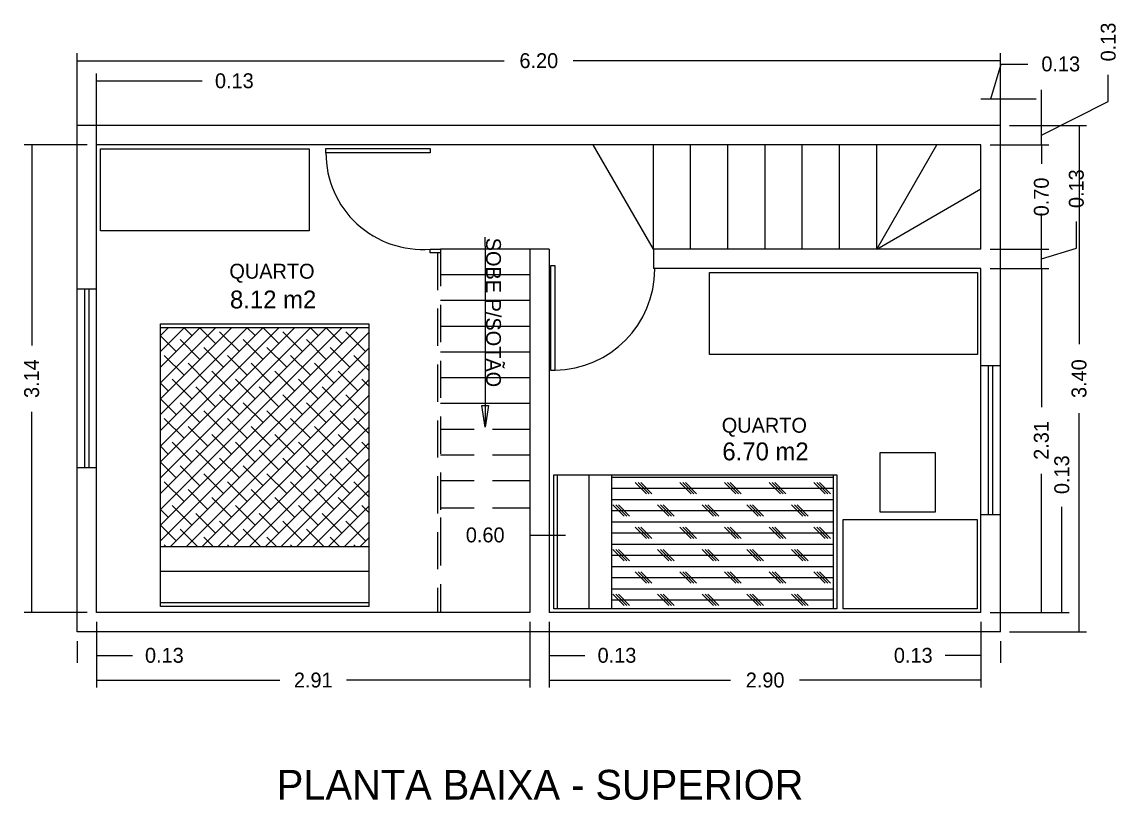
# Model space of a CAD drawing. Extents: x -74 to 202, y -59 to 73.
# Drawn here: x -21.95 to -14.59, y 1.92 to 7.14 of the extents above; entities that cross this region are included whole.
import ezdxf
from ezdxf.enums import TextEntityAlignment as Align

# ---------------------------------------------------------------- set-up
doc = ezdxf.new("R2010")
doc.units = 0
doc.linetypes.add('DASHED2', pattern=[0.375, 0.25, -0.125])
doc.layers.get('0').update_dxf_attribs({"linetype": 'CONTINUOUS'})
doc.layers.get('DEFPOINTS').update_dxf_attribs({"linetype": 'CONTINUOUS'})
for name, color, linetype in [('DIM', 244, 'CONTINUOUS'), ('EQUIPAMENTOS', 1, 'CONTINUOUS'), ('PAREDE', 7, 'CONTINUOUS'), ('TEXTO', 1, 'CONTINUOUS'), ('VISTAL', 30, 'CONTINUOUS')]:
    doc.layers.add(name, color=color, linetype=linetype)
doc.dimstyles.get("Standard").update_dxf_attribs({"dimscale": 0, "dimtxt": 0.1, "dimasz": 0.12, "dimexe": 0.05, "dimexo": 0.0625, "dimgap": 0.09, "dimtad": 0, "dimzin": 0, "dimtxsty": 'STANDARD', "dimblk1": 'NONE', "dimblk2": 'NONE', "dimsah": 1, "dimcen": 0.09, "dimclrd": 244, "dimclre": 244, "dimclrt": 244, "dimazin": 3, "dimtfac": 1, "dimtdec": 4, "dimtofl": 0, "dimtmove": 0, "dimatfit": 3, "dimtolj": 1, "dimtzin": 0})

# ---------------------------------------------------------------- blocks, each defined once
blk = doc.blocks.new('*D90')
at = {"color": 244, "linetype": 'BYBLOCK'}
for p, q in [((-21.4474, 3.1166), (-21.4474, 2.6745)), ((-18.5374, 3.1166), (-18.5374, 2.6745)), ((-21.4474, 2.7245), (-20.2158, 2.7245)), ((-18.5374, 2.7245), (-19.7691, 2.7245))]:
    blk.add_line(p, q, dxfattribs=at)
at = {"layer": 'DEFPOINTS', "color": 0, "linetype": 'BYBLOCK'}
for p in [(-21.4474, 3.1791), (-18.5374, 3.1791), (-18.5374, 2.7245)]:
    blk.add_point(p, dxfattribs=at)
at = {"color": 244, "linetype": 'BYBLOCK', "insert": (-19.9924, 2.7245), "char_height": 0.1, "attachment_point": 5}
blk.add_mtext('\\A1;2.91', dxfattribs=at)
blk = doc.blocks.new('_NONE')
blk = doc.blocks.new('*D89')
at = {"color": 244, "linetype": 'BYBLOCK'}
for p, q in [((-21.4474, 3.1166), (-21.4474, 2.8406)), ((-21.5774, 2.9866), (-21.5774, 2.8406)), ((-21.5774, 2.8906), (-21.5774, 2.8906)), ((-21.4474, 2.8906), (-21.2074, 2.8906))]:
    blk.add_line(p, q, dxfattribs=at)
at = {"layer": 'DEFPOINTS', "color": 0, "linetype": 'BYBLOCK'}
for p in [(-21.4474, 3.1791), (-21.5774, 3.0491), (-21.4474, 2.8906)]:
    blk.add_point(p, dxfattribs=at)
at = {"color": 244, "linetype": 'BYBLOCK', "insert": (-20.9924, 2.8906), "char_height": 0.1, "attachment_point": 5}
blk.add_mtext('\\A1;0.13', dxfattribs=at)
blk = doc.blocks.new('*D84')
at = {"color": 244, "linetype": 'BYBLOCK'}
for p, q in [((-21.5774, 6.4491), (-21.5774, 6.7986)), ((-21.4474, 6.3191), (-21.4474, 6.7986)), ((-21.5774, 6.7486), (-21.5774, 6.7486)), ((-21.4474, 6.7486), (-20.7374, 6.7486))]:
    blk.add_line(p, q, dxfattribs=at)
at = {"layer": 'DEFPOINTS', "color": 0, "linetype": 'BYBLOCK'}
for p in [(-21.4474, 6.7486), (-21.5774, 6.3866), (-21.4474, 6.2566)]:
    blk.add_point(p, dxfattribs=at)
at = {"color": 244, "linetype": 'BYBLOCK', "insert": (-20.5224, 6.7486), "char_height": 0.1, "attachment_point": 5}
blk.add_mtext('\\A1;0.13', dxfattribs=at)
blk = doc.blocks.new('*D83')
at = {"color": 244, "linetype": 'BYBLOCK'}
for p, q in [((-21.5774, 6.4491), (-21.5774, 6.9338)), ((-15.3774, 6.4491), (-15.3774, 6.9338)), ((-21.5774, 6.8838), (-18.7091, 6.8838)), ((-15.3774, 6.8838), (-18.2458, 6.8838))]:
    blk.add_line(p, q, dxfattribs=at)
at = {"layer": 'DEFPOINTS', "color": 0, "linetype": 'BYBLOCK'}
for p in [(-15.3774, 6.8838), (-21.5774, 6.3866), (-15.3774, 6.3866)]:
    blk.add_point(p, dxfattribs=at)
at = {"color": 244, "linetype": 'BYBLOCK', "insert": (-18.4774, 6.8838), "char_height": 0.1, "attachment_point": 5}
blk.add_mtext('\\A1;6.20', dxfattribs=at)
blk = doc.blocks.new('*D80')
at = {"color": 244, "linetype": 'BYBLOCK'}
for p, q in [((-21.5099, 6.3191), (-21.9335, 6.3191)), ((-21.8835, 6.3191), (-21.8835, 4.9725)), ((-21.8835, 3.1791), (-21.8835, 4.5258)), ((-21.5099, 3.1791), (-21.9335, 3.1791))]:
    blk.add_line(p, q, dxfattribs=at)
at = {"layer": 'DEFPOINTS', "color": 0, "linetype": 'BYBLOCK'}
for p in [(-21.8835, 6.3191), (-21.4474, 6.3191), (-21.4474, 3.1791)]:
    blk.add_point(p, dxfattribs=at)
at = {"color": 244, "linetype": 'BYBLOCK', "insert": (-21.8835, 4.7491), "char_height": 0.1, "attachment_point": 5, "rotation": 90}
blk.add_mtext('\\A1;3.14', dxfattribs=at)
blk = doc.blocks.new('*D91')
at = {"color": 244, "linetype": 'BYBLOCK'}
for p, q in [((-18.4074, 3.1166), (-18.4074, 2.6745)), ((-15.5074, 3.1166), (-15.5074, 2.6745)), ((-18.4074, 2.7245), (-17.1891, 2.7245)), ((-15.5074, 2.7245), (-16.7258, 2.7245))]:
    blk.add_line(p, q, dxfattribs=at)
at = {"layer": 'DEFPOINTS', "color": 0, "linetype": 'BYBLOCK'}
for p in [(-18.4074, 3.1791), (-15.5074, 3.1791), (-15.5074, 2.7245)]:
    blk.add_point(p, dxfattribs=at)
at = {"color": 244, "linetype": 'BYBLOCK', "insert": (-16.9574, 2.7245), "char_height": 0.1, "attachment_point": 5}
blk.add_mtext('\\A1;2.90', dxfattribs=at)
blk = doc.blocks.new('*D81')
at = {"color": 244, "linetype": 'BYBLOCK'}
for p, q in [((-15.3149, 6.4491), (-14.7986, 6.4491)), ((-14.8486, 6.4491), (-14.8486, 4.9808)), ((-14.8486, 3.0491), (-14.8486, 4.5175)), ((-15.3149, 3.0491), (-14.7986, 3.0491))]:
    blk.add_line(p, q, dxfattribs=at)
at = {"layer": 'DEFPOINTS', "color": 0, "linetype": 'BYBLOCK'}
for p in [(-15.3774, 6.4491), (-15.3774, 3.0491), (-14.8486, 3.0491)]:
    blk.add_point(p, dxfattribs=at)
at = {"color": 244, "linetype": 'BYBLOCK', "insert": (-14.8486, 4.7491), "char_height": 0.1, "attachment_point": 5, "rotation": 90}
blk.add_mtext('\\A1;3.40', dxfattribs=at)
blk = doc.blocks.new('*D79')
at = {"color": 244, "linetype": 'BYBLOCK'}
for p, q in [((-15.4449, 5.4891), (-15.0516, 5.4891)), ((-15.1016, 5.4891), (-15.1016, 4.5575)), ((-15.1016, 3.1791), (-15.1016, 4.1108))]:
    blk.add_line(p, q, dxfattribs=at)
at = {"layer": 'DEFPOINTS', "color": 0, "linetype": 'BYBLOCK'}
for p in [(-15.5074, 5.4891), (-15.1016, 5.4891), (-15.5074, 3.1791)]:
    blk.add_point(p, dxfattribs=at)
at = {"color": 244, "linetype": 'BYBLOCK', "insert": (-15.1016, 4.3341), "char_height": 0.1, "attachment_point": 5, "rotation": 90}
blk.add_mtext('\\A1;2.31', dxfattribs=at)
blk = doc.blocks.new('*X46')
at = {"color": 0, "linetype": 'CONTINUOUS'}
for p, q in [((9.5553, 4.725), (11.0414, 4.725)), ((9.5553, 4.65), (11.0414, 4.65)), ((9.7875, 4.6125), (9.7125, 4.6875)), ((9.8062, 4.6125), (9.7312, 4.6875)), ((9.825, 4.6125), (9.75, 4.6875)), ((10.0875, 4.6125), (10.0125, 4.6875)), ((10.1062, 4.6125), (10.0312, 4.6875)), ((10.125, 4.6125), (10.05, 4.6875)), ((10.3875, 4.6125), (10.3125, 4.6875)), ((10.4062, 4.6125), (10.3312, 4.6875)), ((10.425, 4.6125), (10.35, 4.6875)), ((10.6875, 4.6125), (10.6125, 4.6875)), ((10.7062, 4.6125), (10.6312, 4.6875)), ((10.725, 4.6125), (10.65, 4.6875)), ((10.9875, 4.6125), (10.9125, 4.6875)), ((11.0062, 4.6125), (10.9312, 4.6875)), ((11.025, 4.6125), (10.95, 4.6875)), ((9.5553, 4.575), (11.0414, 4.575)), ((9.5553, 4.5), (11.0414, 4.5)), ((9.6375, 4.4625), (9.5625, 4.5375)), ((9.6562, 4.4625), (9.5812, 4.5375)), ((9.675, 4.4625), (9.6, 4.5375)), ((9.9375, 4.4625), (9.8625, 4.5375)), ((9.9562, 4.4625), (9.8812, 4.5375)), ((9.975, 4.4625), (9.9, 4.5375)), ((10.2375, 4.4625), (10.1625, 4.5375)), ((10.2562, 4.4625), (10.1812, 4.5375)), ((10.275, 4.4625), (10.2, 4.5375)), ((10.5375, 4.4625), (10.4625, 4.5375)), ((10.5562, 4.4625), (10.4812, 4.5375)), ((10.575, 4.4625), (10.5, 4.5375)), ((10.8375, 4.4625), (10.7625, 4.5375)), ((10.8562, 4.4625), (10.7812, 4.5375)), ((10.875, 4.4625), (10.8, 4.5375)), ((9.5553, 4.425), (11.0414, 4.425)), ((9.5553, 4.35), (11.0414, 4.35)), ((9.7875, 4.3125), (9.7125, 4.3875)), ((9.8062, 4.3125), (9.7312, 4.3875)), ((9.825, 4.3125), (9.75, 4.3875)), ((10.0875, 4.3125), (10.0125, 4.3875)), ((10.1062, 4.3125), (10.0312, 4.3875)), ((10.125, 4.3125), (10.05, 4.3875)), ((10.3875, 4.3125), (10.3125, 4.3875)), ((10.4062, 4.3125), (10.3312, 4.3875)), ((10.425, 4.3125), (10.35, 4.3875)), ((10.6875, 4.3125), (10.6125, 4.3875)), ((10.7062, 4.3125), (10.6312, 4.3875)), ((10.725, 4.3125), (10.65, 4.3875)), ((10.9875, 4.3125), (10.9125, 4.3875)), ((11.0062, 4.3125), (10.9312, 4.3875)), ((11.025, 4.3125), (10.95, 4.3875)), ((9.5553, 4.275), (11.0414, 4.275)), ((9.5553, 4.2), (11.0414, 4.2)), ((9.6375, 4.1625), (9.5625, 4.2375)), ((9.6562, 4.1625), (9.5812, 4.2375)), ((9.675, 4.1625), (9.6, 4.2375)), ((9.9375, 4.1625), (9.8625, 4.2375)), ((9.9562, 4.1625), (9.8812, 4.2375)), ((9.975, 4.1625), (9.9, 4.2375)), ((10.2375, 4.1625), (10.1625, 4.2375)), ((10.2562, 4.1625), (10.1812, 4.2375)), ((10.275, 4.1625), (10.2, 4.2375)), ((10.5375, 4.1625), (10.4625, 4.2375)), ((10.5562, 4.1625), (10.4812, 4.2375)), ((10.575, 4.1625), (10.5, 4.2375)), ((10.8375, 4.1625), (10.7625, 4.2375)), ((10.8562, 4.1625), (10.7812, 4.2375)), ((10.875, 4.1625), (10.8, 4.2375)), ((9.5553, 4.125), (11.0414, 4.125)), ((9.5553, 4.05), (11.0414, 4.05)), ((9.7875, 4.0125), (9.7125, 4.0875)), ((9.8062, 4.0125), (9.7312, 4.0875)), ((9.825, 4.0125), (9.75, 4.0875)), ((10.0875, 4.0125), (10.0125, 4.0875)), ((10.1062, 4.0125), (10.0312, 4.0875)), ((10.125, 4.0125), (10.05, 4.0875)), ((10.3875, 4.0125), (10.3125, 4.0875)), ((10.4062, 4.0125), (10.3312, 4.0875)), ((10.425, 4.0125), (10.35, 4.0875)), ((10.6875, 4.0125), (10.6125, 4.0875)), ((10.7062, 4.0125), (10.6312, 4.0875)), ((10.725, 4.0125), (10.65, 4.0875)), ((10.9875, 4.0125), (10.9125, 4.0875)), ((11.0062, 4.0125), (10.9312, 4.0875)), ((11.025, 4.0125), (10.95, 4.0875)), ((9.5553, 3.975), (11.0414, 3.975)), ((9.6375, 3.8625), (9.5625, 3.9375)), ((9.6562, 3.8625), (9.5812, 3.9375)), ((9.675, 3.8625), (9.6, 3.9375)), ((9.9375, 3.8625), (9.8625, 3.9375)), ((9.9562, 3.8625), (9.8812, 3.9375)), ((9.975, 3.8625), (9.9, 3.9375)), ((10.2375, 3.8625), (10.1625, 3.9375)), ((10.2562, 3.8625), (10.1812, 3.9375)), ((10.275, 3.8625), (10.2, 3.9375)), ((10.5375, 3.8625), (10.4625, 3.9375)), ((10.5562, 3.8625), (10.4812, 3.9375)), ((10.575, 3.8625), (10.5, 3.9375)), ((10.8375, 3.8625), (10.7625, 3.9375)), ((10.8562, 3.8625), (10.7812, 3.9375)), ((10.875, 3.8625), (10.8, 3.9375)), ((9.5553, 3.9), (11.0414, 3.9))]:
    blk.add_line(p, q, dxfattribs=at)
blk = doc.blocks.new('*D97')
at = {"color": 244, "linetype": 'BYBLOCK'}
for p, q in [((-19.1374, 3.8166), (-19.1374, 3.649)), ((-18.5374, 3.8166), (-18.5374, 3.649)), ((-19.1374, 3.699), (-19.1374, 3.699)), ((-18.5374, 3.699), (-18.2974, 3.699))]:
    blk.add_line(p, q, dxfattribs=at)
at = {"layer": 'DEFPOINTS', "color": 0, "linetype": 'BYBLOCK'}
for p in [(-19.1374, 3.8791), (-18.5374, 3.8791), (-18.5374, 3.699)]:
    blk.add_point(p, dxfattribs=at)
at = {"color": 244, "linetype": 'BYBLOCK', "insert": (-18.8374, 3.699), "char_height": 0.1, "attachment_point": 5}
blk.add_mtext('\\A1;0.60', dxfattribs=at)
blk = doc.blocks.new('*X45')
at = {"color": 0, "linetype": 'CONTINUOUS'}
for p, q in [((6.5233, 4.402), (7.8509, 5.7296)), ((6.5233, 4.5081), (7.7449, 5.7296)), ((6.5233, 4.6141), (7.6388, 5.7296)), ((6.5233, 4.7202), (7.5327, 5.7296)), ((6.5233, 4.8263), (7.4267, 5.7296)), ((6.5233, 4.9323), (7.3206, 5.7296)), ((6.5233, 5.0384), (7.2145, 5.7296)), ((6.5233, 5.1445), (7.1085, 5.7296)), ((6.5233, 5.2505), (7.0024, 5.7296)), ((6.5233, 5.3566), (6.8963, 5.7296)), ((6.5233, 5.4627), (6.7903, 5.7296)), ((6.5233, 5.5687), (6.6842, 5.7296)), ((6.5233, 5.6748), (6.5781, 5.7296)), ((6.5233, 4.2959), (7.9233, 5.6959)), ((6.6291, 5.5685), (6.5233, 5.6743)), ((6.5761, 5.7276), (6.574, 5.7296)), ((6.7352, 5.6745), (6.6801, 5.7296)), ((6.8943, 5.6215), (6.7862, 5.7296)), ((7.0534, 5.5685), (6.9208, 5.701)), ((7.0004, 5.7276), (6.9983, 5.7296)), ((7.1595, 5.6745), (7.1044, 5.7296)), ((7.3186, 5.6215), (7.2104, 5.7296)), ((7.4777, 5.5685), (7.3451, 5.701)), ((7.4246, 5.7276), (7.4226, 5.7296)), ((7.5837, 5.6745), (7.5286, 5.7296)), ((7.7428, 5.6215), (7.6347, 5.7296)), ((7.9019, 5.5685), (7.7693, 5.701)), ((7.8489, 5.7276), (7.8468, 5.7296)), ((6.7882, 5.5154), (6.6556, 5.648)), ((7.2125, 5.5154), (7.0799, 5.648)), ((7.6368, 5.5154), (7.5042, 5.648)), ((6.6822, 5.4094), (6.5496, 5.5419)), ((6.5921, 4.2586), (7.9233, 5.5899)), ((6.9473, 5.4624), (6.8147, 5.595)), ((7.1064, 5.4094), (6.9738, 5.5419)), ((7.3716, 5.4624), (7.239, 5.595)), ((7.5307, 5.4094), (7.3981, 5.5419)), ((7.7959, 5.4624), (7.6633, 5.595)), ((7.9233, 5.441), (7.8224, 5.5419)), ((6.6981, 4.2586), (7.9233, 5.4838)), ((6.8413, 5.3563), (6.7087, 5.4889)), ((7.2655, 5.3563), (7.1329, 5.4889)), ((7.6898, 5.3563), (7.5572, 5.4889)), ((6.7352, 5.2503), (6.6026, 5.3829)), ((6.8042, 4.2586), (7.9233, 5.3777)), ((7.0004, 5.3033), (6.8678, 5.4359)), ((7.1595, 5.2503), (7.0269, 5.3829)), ((7.4246, 5.3033), (7.292, 5.4359)), ((7.5837, 5.2503), (7.4511, 5.3829)), ((7.8489, 5.3033), (7.7163, 5.4359)), ((7.9233, 5.3349), (7.8754, 5.3829)), ((6.5761, 5.3033), (6.5233, 5.3561)), ((6.8943, 5.1972), (6.7617, 5.3298)), ((7.3186, 5.1972), (7.186, 5.3298)), ((7.7428, 5.1972), (7.6102, 5.3298)), ((6.6291, 5.1442), (6.5233, 5.25)), ((6.9103, 4.2586), (7.9233, 5.2717)), ((7.0534, 5.1442), (6.9208, 5.2768)), ((7.4777, 5.1442), (7.3451, 5.2768)), ((7.9019, 5.1442), (7.7693, 5.2768)), ((6.7882, 5.0912), (6.6556, 5.2238)), ((6.9473, 5.0381), (6.8147, 5.1707)), ((7.0163, 4.2586), (7.9233, 5.1656)), ((7.2125, 5.0912), (7.0799, 5.2238)), ((7.3716, 5.0381), (7.239, 5.1707)), ((7.6368, 5.0912), (7.5042, 5.2238)), ((7.7959, 5.0381), (7.6633, 5.1707)), ((6.6822, 4.9851), (6.5496, 5.1177)), ((7.1064, 4.9851), (6.9738, 5.1177)), ((7.5307, 4.9851), (7.3981, 5.1177)), ((7.9233, 5.0167), (7.8224, 5.1177)), ((6.8413, 4.9321), (6.7087, 5.0647)), ((7.0004, 4.879), (6.8678, 5.0116)), ((7.1224, 4.2586), (7.9233, 5.0595)), ((7.2655, 4.9321), (7.1329, 5.0647)), ((7.4246, 4.879), (7.292, 5.0116)), ((7.6898, 4.9321), (7.5572, 5.0647)), ((7.8489, 4.879), (7.7163, 5.0116)), ((6.7352, 4.826), (6.6026, 4.9586)), ((7.1595, 4.826), (7.0269, 4.9586)), ((7.2285, 4.2586), (7.9233, 4.9535)), ((7.5837, 4.826), (7.4511, 4.9586)), ((7.9233, 4.9107), (7.8754, 4.9586)), ((6.5761, 4.879), (6.5233, 4.9318)), ((6.8943, 4.773), (6.7617, 4.9056)), ((7.3186, 4.773), (7.186, 4.9056)), ((7.7428, 4.773), (7.6102, 4.9056)), ((6.6291, 4.7199), (6.5233, 4.8258)), ((6.7882, 4.6669), (6.6556, 4.7995)), ((7.0534, 4.7199), (6.9208, 4.8525)), ((7.2125, 4.6669), (7.0799, 4.7995)), ((7.3345, 4.2586), (7.9233, 4.8474)), ((7.4777, 4.7199), (7.3451, 4.8525)), ((7.6368, 4.6669), (7.5042, 4.7995)), ((7.9019, 4.7199), (7.7693, 4.8525)), ((6.9473, 4.6139), (6.8147, 4.7465)), ((7.3716, 4.6139), (7.239, 4.7465)), ((7.4406, 4.2586), (7.9233, 4.7413)), ((7.7959, 4.6139), (7.6633, 4.7465)), ((6.6822, 4.5608), (6.5496, 4.6934)), ((6.8413, 4.5078), (6.7087, 4.6404)), ((7.1064, 4.5608), (6.9738, 4.6934)), ((7.2655, 4.5078), (7.1329, 4.6404)), ((7.5307, 4.5608), (7.3981, 4.6934)), ((7.6898, 4.5078), (7.5572, 4.6404)), ((7.9233, 4.5925), (7.8224, 4.6934)), ((7.0004, 4.4548), (6.8678, 4.5874)), ((7.4246, 4.4548), (7.292, 4.5874)), ((7.5467, 4.2586), (7.9233, 4.6353)), ((7.8489, 4.4548), (7.7163, 4.5874)), ((6.5761, 4.4548), (6.5233, 4.5076)), ((6.7352, 4.4017), (6.6026, 4.5343)), ((7.1595, 4.4017), (7.0269, 4.5343)), ((7.5837, 4.4017), (7.4511, 4.5343)), ((7.6527, 4.2586), (7.9233, 4.5292)), ((7.9233, 4.4864), (7.8754, 4.5343)), ((6.8943, 4.3487), (6.7617, 4.4813)), ((7.0534, 4.2957), (6.9208, 4.4283)), ((7.3186, 4.3487), (7.186, 4.4813)), ((7.4777, 4.2957), (7.3451, 4.4283)), ((7.7428, 4.3487), (7.6102, 4.4813)), ((7.7588, 4.2586), (7.9233, 4.4231)), ((7.9019, 4.2957), (7.7693, 4.4283)), ((6.6291, 4.2957), (6.5233, 4.4015)), ((6.7722, 4.2586), (6.6556, 4.3752)), ((7.1965, 4.2586), (7.0799, 4.3752)), ((7.6208, 4.2586), (7.5042, 4.3752)), ((6.8783, 4.2586), (6.8147, 4.3222)), ((7.3026, 4.2586), (7.239, 4.3222)), ((7.7268, 4.2586), (7.6633, 4.3222)), ((7.8649, 4.2586), (7.9233, 4.3171)), ((6.5601, 4.2586), (6.5496, 4.2692)), ((6.9844, 4.2586), (6.9738, 4.2692)), ((7.4086, 4.2586), (7.3981, 4.2692)), ((7.8329, 4.2586), (7.8224, 4.2692))]:
    blk.add_line(p, q, dxfattribs=at)
blk = doc.blocks.new('*D92')
at = {"color": 244, "linetype": 'BYBLOCK'}
for p, q in [((-18.5374, 3.1166), (-18.5374, 2.8406)), ((-18.4074, 3.1166), (-18.4074, 2.8406)), ((-18.5374, 2.8906), (-18.5374, 2.8906)), ((-18.4074, 2.8906), (-18.1674, 2.8906))]:
    blk.add_line(p, q, dxfattribs=at)
at = {"layer": 'DEFPOINTS', "color": 0, "linetype": 'BYBLOCK'}
for p in [(-18.5374, 3.1791), (-18.4074, 3.1791), (-18.4074, 2.8906)]:
    blk.add_point(p, dxfattribs=at)
at = {"color": 244, "linetype": 'BYBLOCK', "insert": (-17.9524, 2.8906), "char_height": 0.1, "attachment_point": 5}
blk.add_mtext('\\A1;0.13', dxfattribs=at)
blk = doc.blocks.new('*D82')
at = {"color": 244, "linetype": 'BYBLOCK'}
for p, q in [((-14.9643, 3.1791), (-14.9643, 3.8891)), ((-15.4449, 3.1791), (-14.9143, 3.1791)), ((-15.3149, 3.0491), (-14.9143, 3.0491)), ((-14.9643, 3.0491), (-14.9643, 3.0491))]:
    blk.add_line(p, q, dxfattribs=at)
at = {"layer": 'DEFPOINTS', "color": 0, "linetype": 'BYBLOCK'}
for p in [(-15.5074, 3.1791), (-14.9643, 3.1791), (-15.3774, 3.0491)]:
    blk.add_point(p, dxfattribs=at)
at = {"color": 244, "linetype": 'BYBLOCK', "insert": (-14.9643, 4.1041), "char_height": 0.1, "attachment_point": 5, "rotation": 90}
blk.add_mtext('\\A1;0.13', dxfattribs=at)
blk = doc.blocks.new('*D93')
at = {"color": 244, "linetype": 'BYBLOCK'}
for p, q in [((-15.5074, 3.1166), (-15.5074, 2.8406)), ((-15.3774, 2.9866), (-15.3774, 2.8406)), ((-15.5074, 2.8906), (-15.7474, 2.8906)), ((-15.3774, 2.8906), (-15.3774, 2.8906))]:
    blk.add_line(p, q, dxfattribs=at)
at = {"layer": 'DEFPOINTS', "color": 0, "linetype": 'BYBLOCK'}
for p in [(-15.5074, 3.1791), (-15.3774, 3.0491), (-15.5074, 2.8906)]:
    blk.add_point(p, dxfattribs=at)
at = {"color": 244, "linetype": 'BYBLOCK', "insert": (-15.9624, 2.8906), "char_height": 0.1, "attachment_point": 5}
blk.add_mtext('\\A1;0.13', dxfattribs=at)
blk = doc.blocks.new('*D86')
at = {"color": 244, "linetype": 'BYBLOCK'}
for p, q in [((-14.6523, 6.6094), (-14.6523, 6.7894)), ((-15.1016, 6.4491), (-15.1016, 6.6891)), ((-15.1016, 6.3841), (-14.6523, 6.6094)), ((-15.3149, 6.4491), (-15.0516, 6.4491)), ((-15.1016, 6.3191), (-15.1016, 6.4491)), ((-15.1016, 6.3191), (-15.1016, 6.3191))]:
    blk.add_line(p, q, dxfattribs=at)
at = {"layer": 'DEFPOINTS', "color": 0, "linetype": 'BYBLOCK'}
for p in [(-15.3774, 6.4491), (-15.1016, 6.4491), (-15.5074, 6.3191)]:
    blk.add_point(p, dxfattribs=at)
at = {"color": 244, "linetype": 'BYBLOCK', "insert": (-14.6523, 6.8794), "char_height": 0.1, "attachment_point": 4, "rotation": 90}
blk.add_mtext('\\A1;0.13', dxfattribs=at)
blk = doc.blocks.new('*D85')
at = {"color": 244, "linetype": 'BYBLOCK'}
for p, q in [((-15.4424, 6.6269), (-15.3719, 6.8619)), ((-15.3719, 6.8619), (-15.1919, 6.8619)), ((-15.5074, 6.6269), (-15.5074, 6.6269)), ((-15.5074, 6.6269), (-15.3774, 6.6269)), ((-15.3774, 6.4491), (-15.3774, 6.6769)), ((-15.3774, 6.6269), (-15.1374, 6.6269))]:
    blk.add_line(p, q, dxfattribs=at)
at = {"layer": 'DEFPOINTS', "color": 0, "linetype": 'BYBLOCK'}
for p in [(-15.3774, 6.6269), (-15.3774, 6.3866), (-15.5074, 6.2566)]:
    blk.add_point(p, dxfattribs=at)
at = {"color": 244, "linetype": 'BYBLOCK', "insert": (-15.1019, 6.8619), "char_height": 0.1, "attachment_point": 4}
blk.add_mtext('\\A1;0.13', dxfattribs=at)
blk = doc.blocks.new('*D88')
at = {"color": 244, "linetype": 'BYBLOCK'}
for p, q in [((-15.4449, 6.3191), (-15.0516, 6.3191)), ((-15.1016, 6.3191), (-15.1016, 6.1925)), ((-15.1016, 5.6191), (-15.1016, 5.7458))]:
    blk.add_line(p, q, dxfattribs=at)
at = {"layer": 'DEFPOINTS', "color": 0, "linetype": 'BYBLOCK'}
for p in [(-15.5074, 6.3191), (-15.1016, 6.3191), (-15.5074, 5.6191)]:
    blk.add_point(p, dxfattribs=at)
at = {"color": 244, "linetype": 'BYBLOCK', "insert": (-15.1016, 5.9691), "char_height": 0.1, "attachment_point": 5, "rotation": 90}
blk.add_mtext('\\A1;0.70', dxfattribs=at)
blk = doc.blocks.new('*D87')
at = {"color": 244, "linetype": 'BYBLOCK'}
for p, q in [((-15.1016, 5.6191), (-15.1016, 5.8591)), ((-14.8666, 5.6246), (-14.8666, 5.8046)), ((-15.4449, 5.6191), (-15.0516, 5.6191)), ((-15.1016, 5.5541), (-14.8666, 5.6246)), ((-15.1016, 5.4891), (-15.1016, 5.6191)), ((-15.1016, 5.4891), (-15.1016, 5.4891))]:
    blk.add_line(p, q, dxfattribs=at)
at = {"layer": 'DEFPOINTS', "color": 0, "linetype": 'BYBLOCK'}
for p in [(-15.5074, 5.6191), (-15.1016, 5.6191), (-15.5074, 5.4891)]:
    blk.add_point(p, dxfattribs=at)
at = {"color": 244, "linetype": 'BYBLOCK', "insert": (-14.8666, 5.8946), "char_height": 0.1, "attachment_point": 4, "rotation": 90}
blk.add_mtext('\\A1;0.13', dxfattribs=at)

msp = doc.modelspace()

# ---------------------------------------------------------------- linework, layer by layer
at = {"color": 244}
for p, q in [((-17.70743, 5.61913), (-18.11157, 6.31913)), ((-17.70743, 5.61913), (-17.70743, 6.31913)), ((-17.45743, 5.61913), (-17.45743, 6.31913)), ((-17.20743, 5.61913), (-17.20743, 6.31913)), ((-16.95743, 5.61913), (-16.95743, 6.31913)), ((-16.70743, 5.61913), (-16.70743, 6.31913)), ((-16.45743, 5.61913), (-16.45743, 6.31913)), ((-16.20743, 5.61913), (-16.20743, 6.31913)), ((-16.20743, 5.61913), (-15.80328, 6.31913)), ((-16.20743, 5.61913), (-15.50743, 6.02327))]:
    msp.add_line(p, q, dxfattribs=at)
at = {"color": 30, "linetype": 'DASHED2'}
for p, q in [((-19.13743, 5.61913), (-19.13743, 3.17913)), ((-19.15743, 5.59413), (-19.15743, 3.17913))]:
    msp.add_line(p, q, dxfattribs=at)
at = {"color": 5, "linetype": 'CONTINUOUS'}
for p, q in [((-21.57743, 4.14913), (-21.57743, 5.34913)), ((-21.52743, 4.14913), (-21.52743, 5.34913)), ((-21.49743, 4.14913), (-21.49743, 5.34913)), ((-21.44743, 4.14913), (-21.44743, 5.34913)), ((-15.50743, 3.83413), (-15.50743, 4.83413)), ((-15.45743, 3.83413), (-15.45743, 4.83413)), ((-15.42743, 3.83413), (-15.42743, 4.83413)), ((-15.37743, 3.83413), (-15.37743, 4.83413))]:
    msp.add_line(p, q, dxfattribs=at)
at = {"color": 1, "linetype": 'CONTINUOUS'}
for points in [[(-19.90749, 6.29456), (-19.20749, 6.29456), (-19.20749, 6.26456), (-19.90749, 6.26456)], [(-18.3983, 5.5065), (-18.3983, 4.8065), (-18.3683, 4.8065), (-18.3683, 5.5065)]]:
    msp.add_lwpolyline(points, close=True, dxfattribs=at)
at = {"layer": 'DIM', "linetype": 'CONTINUOUS'}
for p, q in [((-18.53743, 5.61913), (-19.13743, 5.61913)), ((-18.53743, 5.44613), (-19.13743, 5.44613)), ((-18.53743, 5.27313), (-19.13743, 5.27313)), ((-18.53743, 5.10013), (-19.13743, 5.10013)), ((-18.53743, 4.92713), (-19.13743, 4.92713)), ((-18.53743, 4.75413), (-19.13743, 4.75413)), ((-18.53743, 4.58113), (-19.13743, 4.58113))]:
    msp.add_line(p, q, dxfattribs=at)
at = {"layer": 'DIM', "color": 30, "linetype": 'DASHED2'}
for p, q in [((-18.53743, 4.40813), (-19.13743, 4.40813)), ((-18.53743, 4.23513), (-19.13743, 4.23513)), ((-18.53743, 4.06213), (-19.13743, 4.06213))]:
    msp.add_line(p, q, dxfattribs=at)
at = {"layer": 'DIM', "linetype": 'CONTINUOUS'}
msp.add_lwpolyline([(-19.13743, 5.61913), (-19.13743, 5.59413), (-19.20743, 5.59413), (-19.20743, 5.61913)], close=True, dxfattribs=at)
for centre, radius, start, end in [((-19.25988, 6.26456), 0.64761, 180, 274.696832), ((-18.37654, 5.48443), 0.67798, 270.697115, 360)]:
    msp.add_arc(centre, radius, start, end, dxfattribs=at)
at = {"layer": 'EQUIPAMENTOS', "linetype": 'CONTINUOUS'}
for p, q in [((-21.01897, 3.21795), (-21.01897, 5.11795)), ((-21.01897, 5.11795), (-19.61897, 5.11795)), ((-21.01897, 5.09295), (-19.61897, 5.09295)), ((-19.61897, 5.11795), (-19.61897, 3.21795)), ((-18.3759, 4.10374), (-16.4759, 4.10374)), ((-18.3759, 3.20374), (-18.3759, 4.10374)), ((-18.3509, 3.20374), (-18.3509, 4.10374)), ((-16.5009, 4.10374), (-16.5009, 3.20374)), ((-16.4759, 4.10374), (-16.4759, 3.20374)), ((-19.61897, 3.24295), (-21.01897, 3.24295)), ((-19.61897, 3.21795), (-21.01897, 3.21795)), ((-16.4759, 3.20374), (-18.3759, 3.20374))]:
    msp.add_line(p, q, dxfattribs=at)
for points in [[(-21.42045, 5.74154), (-21.42045, 6.29154), (-20.02045, 6.29154), (-20.02045, 5.74154)], [(-17.33001, 4.91185), (-17.33001, 5.46185), (-15.53001, 5.46185), (-15.53001, 4.91185)], [(-16.18519, 3.8531), (-16.18519, 4.2531), (-15.81519, 4.2531), (-15.81519, 3.8531)], [(-16.4335, 3.20374), (-16.4335, 3.80374), (-15.5335, 3.80374), (-15.5335, 3.20374)]]:
    msp.add_lwpolyline(points, close=True, dxfattribs=at)
at = {"layer": 'PAREDE'}
for p, q in [((-15.37743, 6.44913), (-21.57743, 6.44913)), ((-21.57743, 5.34913), (-21.57743, 6.44913)), ((-15.37743, 4.83413), (-15.37743, 6.44913)), ((-19.16743, 6.31913), (-21.44743, 6.31913)), ((-21.44743, 5.34913), (-21.44743, 6.31913)), ((-15.50743, 6.31913), (-19.16743, 6.31913)), ((-15.50743, 5.61913), (-15.50743, 6.31913)), ((-18.53743, 5.61913), (-18.53743, 3.17913)), ((-18.40743, 5.61913), (-18.53743, 5.61913)), ((-18.40743, 5.61913), (-18.40743, 3.17913)), ((-15.50743, 5.61913), (-17.70743, 5.61913)), ((-17.70743, 5.61913), (-17.70743, 5.48913)), ((-15.50743, 5.48913), (-17.70743, 5.48913)), ((-15.50743, 4.83413), (-15.50743, 5.48913)), ((-21.44743, 5.34913), (-21.57743, 5.34913)), ((-15.37743, 4.83413), (-15.50743, 4.83413)), ((-21.57743, 3.04913), (-21.57743, 4.14913)), ((-21.44743, 4.14913), (-21.57743, 4.14913)), ((-21.44743, 3.17913), (-21.44743, 4.14913)), ((-15.37743, 3.83413), (-15.50743, 3.83413)), ((-15.50743, 3.17913), (-15.50743, 3.83413)), ((-15.37743, 3.04913), (-15.37743, 3.83413)), ((-18.53743, 3.17913), (-21.44743, 3.17913)), ((-15.50743, 3.17913), (-18.40743, 3.17913)), ((-15.37743, 3.04913), (-21.57743, 3.04913))]:
    msp.add_line(p, q, dxfattribs=at)
at = {"layer": 'PAREDE', "color": 30, "linetype": 'DASHED2'}
msp.add_line((-18.53743, 3.87913), (-19.13743, 3.87913), dxfattribs=at)
at = {"layer": 'TEXTO', "linetype": 'CONTINUOUS'}
for p, q in [((-18.83743, 5.63951), (-18.83743, 5.69931)), ((-18.83743, 5.63951), (-18.83743, 4.42265)), ((-18.86021, 4.56956), (-18.81429, 4.56956)), ((-18.83743, 4.42265), (-18.86021, 4.56956)), ((-18.81429, 4.56956), (-18.83743, 4.42265))]:
    msp.add_line(p, q, dxfattribs=at)
at = {"layer": 'VISTAL', "color": 30, "linetype": 'CONTINUOUS'}
for p, q in [((-18.13862, 3.20374), (-18.13862, 4.10374)), ((-17.98703, 3.20374), (-17.98703, 4.10374)), ((-21.01897, 3.62195), (-19.61897, 3.62195)), ((-21.01897, 3.45678), (-19.61897, 3.45678))]:
    msp.add_line(p, q, dxfattribs=at)

# ---------------------------------------------------------------- block references
for name in ['*X45', '*X46']:
    msp.add_blockref(name, (-27.54228, -0.63667), dxfattribs=at)

# ---------------------------------------------------------------- texts
at = {"layer": 'DIM', "linetype": 'CONTINUOUS'}
for s, p in [('8.12 m2', (-20.26184, 5.28063)), ('6.70 m2', (-16.95467, 4.26054))]:
    msp.add_text(s, height=0.12, dxfattribs=at).set_placement(p, align=Align.MIDDLE)
at = {"layer": 'TEXTO', "linetype": 'CONTINUOUS'}
msp.add_text('SOBE P/SOTÃO', height=0.1, rotation=270, dxfattribs=at).set_placement((-18.76851, 5.19368), align=Align.MIDDLE)
for s, height, p in [('QUARTO', 0.1, (-20.26971, 5.45738)), ('QUARTO', 0.1, (-16.96255, 4.4231)), ('PLANTA BAIXA - SUPERIOR', 0.2, (-18.46878, 2.02213))]:
    msp.add_text(s, height=height, dxfattribs=at).set_placement(p, align=Align.MIDDLE)

# ---------------------------------------------------------------- dimensions: what is measured, and where the dimension line sits
at = {"layer": 'DIM', "linetype": 'CONTINUOUS'}
dim = msp.add_linear_dim(base=(-15.10156, 6.44913), p1=(-15.50743, 6.31913), p2=(-15.37743, 6.44913), angle=90, dimstyle='STANDARD', override={"dimse1": 1}, dxfattribs=at)
dim.commit()
dim.dimension.update_dxf_attribs({"geometry": '*D86', "text_midpoint": (-14.65227, 6.87935), "dimtype": 160})
for base, p1, p2, picture, middle in [((-15.37743, 6.88381), (-21.57743, 6.38663), (-15.37743, 6.38663), '*D83', (-18.47743, 6.88381)), ((-18.53743, 3.69896), (-19.13743, 3.87913), (-18.53743, 3.87913), '*D97', (-18.83743, 3.69896)), ((-21.44743, 2.89062), (-21.57743, 3.04913), (-21.44743, 3.17913), '*D89', (-20.99243, 2.89062)), ((-18.53743, 2.72449), (-21.44743, 3.17913), (-18.53743, 3.17913), '*D90', (-19.99243, 2.72449)), ((-18.40743, 2.89062), (-18.53743, 3.17913), (-18.40743, 3.17913), '*D92', (-17.95243, 2.89062)), ((-15.50743, 2.72449), (-18.40743, 3.17913), (-15.50743, 3.17913), '*D91', (-16.95743, 2.72449)), ((-15.50743, 2.89062), (-15.37743, 3.04913), (-15.50743, 3.17913), '*D93', (-15.96243, 2.89062))]:
    dim = msp.add_linear_dim(base=base, p1=p1, p2=p2, dimstyle='STANDARD', dxfattribs=at)
    dim.commit()
    dim.dimension.update_dxf_attribs({"geometry": picture, "text_midpoint": middle})
dim = msp.add_linear_dim(base=(-15.37743, 6.62687), p1=(-15.50743, 6.25663), p2=(-15.37743, 6.38663), dimstyle='STANDARD', override={"dimse1": 1}, dxfattribs=at)
dim.commit()
dim.dimension.update_dxf_attribs({"geometry": '*D85', "text_midpoint": (-15.10193, 6.86187)})
dim = msp.add_linear_dim(base=(-21.44743, 6.74858), p1=(-21.57743, 6.38663), p2=(-21.44743, 6.25663), dimstyle='STANDARD', dxfattribs=at)
dim.commit()
dim.dimension.update_dxf_attribs({"geometry": '*D84', "text_midpoint": (-20.52243, 6.74858), "dimtype": 160})
for base, p1, p2, picture, middle in [((-14.8486, 3.04913), (-15.37743, 6.44913), (-15.37743, 3.04913), '*D81', (-14.8486, 4.74913)), ((-21.88354, 6.31913), (-21.44743, 3.17913), (-21.44743, 6.31913), '*D80', (-21.88354, 4.74913))]:
    dim = msp.add_linear_dim(base=base, p1=p1, p2=p2, angle=90, dimstyle='STANDARD', dxfattribs=at)
    dim.commit()
    dim.dimension.update_dxf_attribs({"geometry": picture, "text_midpoint": middle})
for base, p1, p2, picture, middle in [((-15.10156, 6.31913), (-15.50743, 5.61913), (-15.50743, 6.31913), '*D88', (-15.10156, 5.96913)), ((-15.10156, 5.61913), (-15.50743, 5.48913), (-15.50743, 5.61913), '*D87', (-14.86656, 5.89463)), ((-15.10156, 5.48913), (-15.50743, 3.17913), (-15.50743, 5.48913), '*D79', (-15.10156, 4.33413))]:
    dim = msp.add_linear_dim(base=base, p1=p1, p2=p2, angle=90, dimstyle='STANDARD', override={"dimse1": 1}, dxfattribs=at)
    dim.commit()
    dim.dimension.update_dxf_attribs({"geometry": picture, "text_midpoint": middle})
dim = msp.add_linear_dim(base=(-14.96428, 3.17913), p1=(-15.37743, 3.04913), p2=(-15.50743, 3.17913), angle=90, dimstyle='STANDARD', dxfattribs=at)
dim.commit()
dim.dimension.update_dxf_attribs({"geometry": '*D82', "text_midpoint": (-14.96428, 4.10413), "dimtype": 160})

doc.saveas('drawing.dxf')
